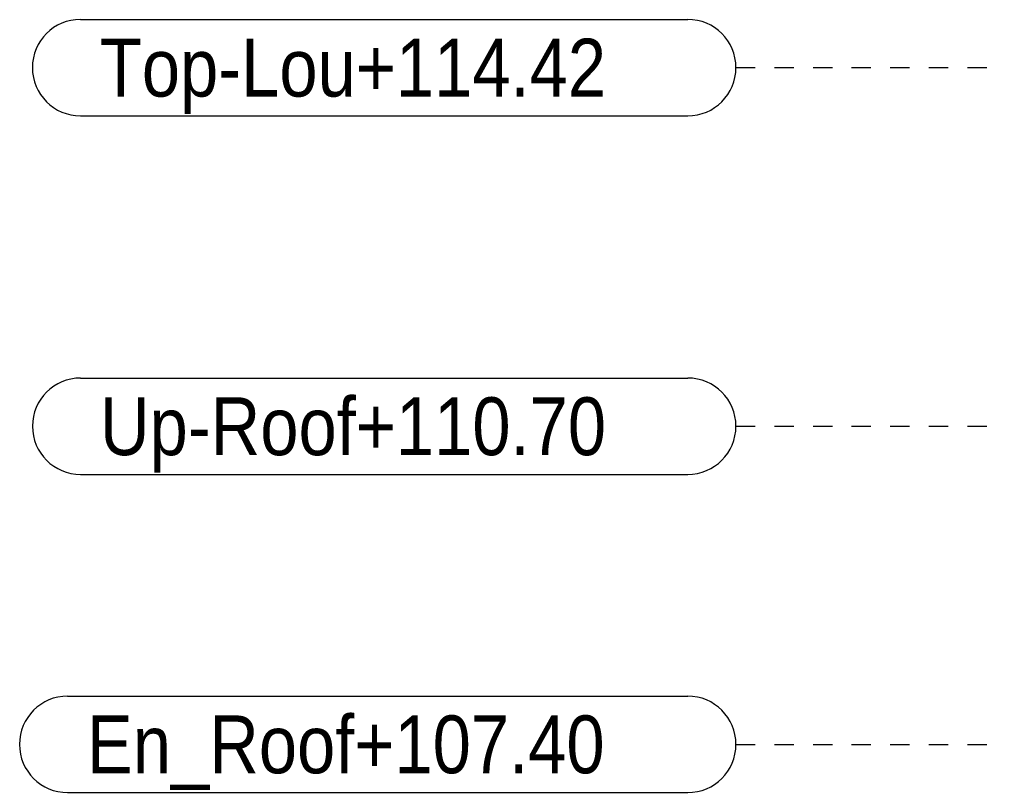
# Model space of a CAD drawing. Header units: millimetres. Extents: x 652937 to 1670132, y 1473552 to 2851037.
# Drawn here: x 663449.18 to 663459.26, y 1524529.72 to 1524537.74 of the extents above; entities that cross this region are included whole.
import ezdxf

# ---------------------------------------------------------------- set-up
doc = ezdxf.new("R2010")
doc.units = ezdxf.units.MM
doc.linetypes.add('XKITLINE00', pattern=[0])
doc.linetypes.add('XKITLINE01', pattern=[4, 1, -1, 1, -1])
doc.layers.add('S-GRID', color=1, linetype='Continuous', lineweight=9)
doc.styles.add('Arial', font='arial.ttf')

# ---------------------------------------------------------------- blocks, each defined once
blk = doc.blocks.new('*A18762946')
at = {"layer": 'S-GRID', "linetype": 'XKITLINE01', "lineweight": 0}
blk.add_line((-21.862873, 30.9), (90.947689, 30.9), dxfattribs=at)
at = {"layer": 'S-GRID', "style": 'Arial', "width": 0.85}
blk.add_text('En_Roof+107.40', height=3, dxfattribs=at).set_placement((-55.506427, 29.4))
blk = doc.blocks.new('*A18802950')
at = {"layer": 'S-GRID', "linetype": 'XKITLINE01', "lineweight": 0}
blk.add_line((-21.862873, 47.4), (90.947689, 47.4), dxfattribs=at)
at = {"layer": 'S-GRID', "style": 'Arial', "width": 0.85}
blk.add_text('Up-Roof+110.70', height=3, dxfattribs=at).set_placement((-54.832599, 45.9))
blk = doc.blocks.new('*A18812951')
at = {"layer": 'S-GRID', "linetype": 'XKITLINE01', "lineweight": 0}
blk.add_line((-21.862873, 66), (90.947689, 66), dxfattribs=at)
at = {"layer": 'S-GRID', "style": 'Arial', "width": 0.85}
blk.add_text('Top-Lou+114.42', height=3, dxfattribs=at).set_placement((-54.836994, 64.5))
blk = doc.blocks.new('*A19853055')
at = {"layer": 'S-GRID', "linetype": 'XKITLINE00', "lineweight": 0}
for p, q in [((-56.506427, 33.4), (-24.362873, 33.4)), ((-56.506427, 28.4), (-24.362873, 28.4))]:
    blk.add_line(p, q, dxfattribs=at)
for centre, start, end in [((-56.506427, 30.9), 90, 270), ((-24.362873, 30.9), 270, 90)]:
    blk.add_arc(centre, 2.5, start, end, dxfattribs=at)
blk = doc.blocks.new('*A19863056')
at = {"layer": 'S-GRID', "linetype": 'XKITLINE00', "lineweight": 0}
for p, q in [((-55.832599, 49.9), (-24.362873, 49.9)), ((-55.832599, 44.9), (-24.362873, 44.9))]:
    blk.add_line(p, q, dxfattribs=at)
for centre, start, end in [((-55.832599, 47.4), 90, 270), ((-24.362873, 47.4), 270, 90)]:
    blk.add_arc(centre, 2.5, start, end, dxfattribs=at)
blk = doc.blocks.new('*A19873057')
at = {"layer": 'S-GRID', "linetype": 'XKITLINE00', "lineweight": 0}
for p, q in [((-55.836994, 68.5), (-24.362873, 68.5)), ((-55.836994, 63.5), (-24.362873, 63.5))]:
    blk.add_line(p, q, dxfattribs=at)
for centre, start, end in [((-55.836994, 66), 90, 270), ((-24.362873, 66), 270, 90)]:
    blk.add_arc(centre, 2.5, start, end, dxfattribs=at)

msp = doc.modelspace()

# ---------------------------------------------------------------- block references
at = {"lineweight": 0, "xscale": 0.2, "yscale": 0.2, "zscale": 0.2}
for name in ['*A19873057', '*A18812951', '*A19863056', '*A18802950', '*A19853055', '*A18762946']:
    msp.add_blockref(name, (663460.9784, 1524524.0403), dxfattribs=at)

doc.saveas('drawing.dxf')
